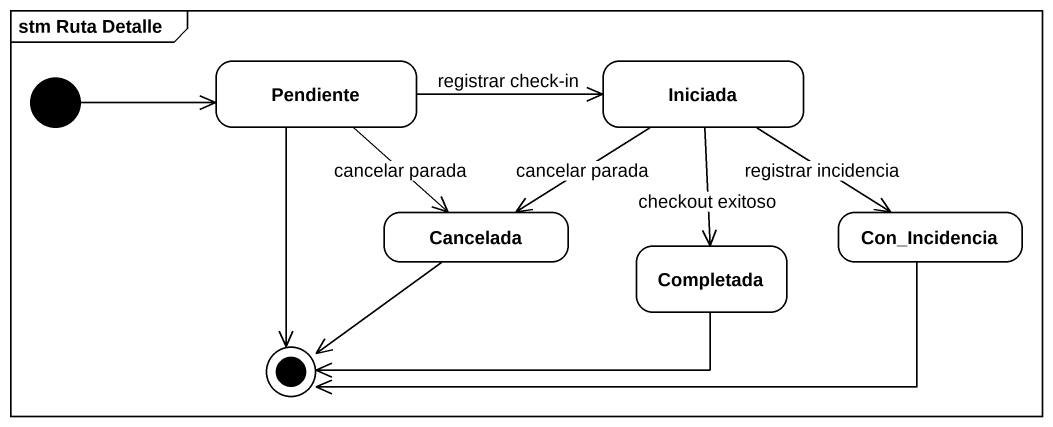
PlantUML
@startuml
mainframe stm Ruta Detalle
hide empty description
state Pendiente
state Iniciada
state Cancelada
state Con_Incidencia
state Completada
[*] -right-> Pendiente
Pendiente -right-> Iniciada : registrar check-in
Pendiente --> Cancelada : cancelar parada
Iniciada --> Cancelada : cancelar parada
Iniciada --> Con_Incidencia : registrar incidencia
Iniciada --> Completada : checkout exitoso
Pendiente --> [*]
Cancelada --> [*]
Con_Incidencia -left-> [*]
Completada -left-> [*]
@enduml
